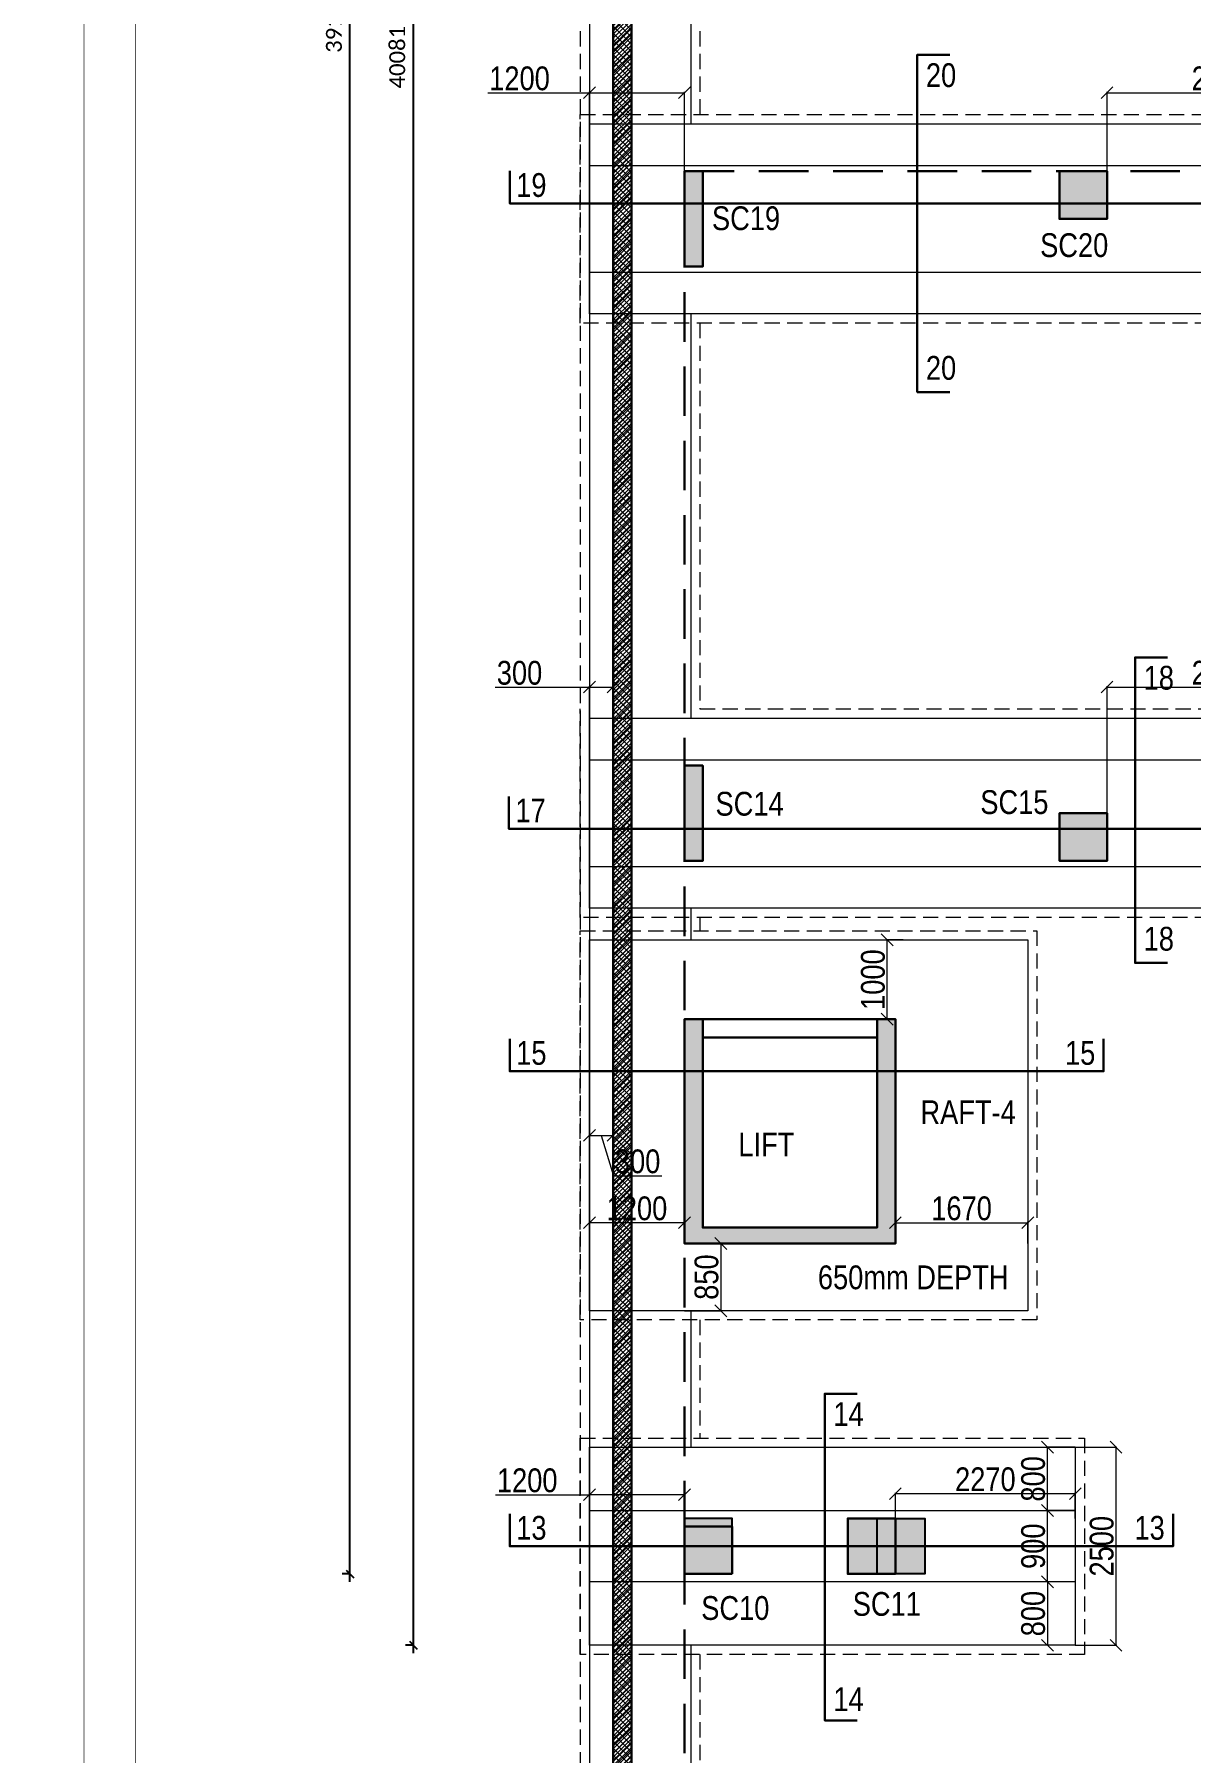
# Model space of a CAD drawing. Header units: millimetres. Extents: x 1112055 to 3390982, y -148532 to 766891.
# Drawn here: x 1922974 to 1937562, y 306325 to 328008 of the extents above; entities that cross this region are included whole.
import ezdxf

# ---------------------------------------------------------------- set-up
doc = ezdxf.new("R2010")
doc.units = ezdxf.units.MM
doc.header["$PDMODE"] = 35
doc.header["$PDSIZE"] = -25
doc.linetypes.add('DASHED2', pattern=[0.375, 0.25, -0.125])
doc.linetypes.add('Hidden', pattern=[9.525, 6.35, -3.175])
for name, color, linetype, lineweight in [('A_COL', 5, 'Continuous', 25), ('A_R.C.C', 5, 'Continuous', 25), ('B COL. NO.', 3, 'Continuous', 20), ('B FINAL COLUMN', 1, 'Continuous', 30), ('B FOOTING', 49, 'Continuous', 20), ('B FOOTING DIM', 234, 'Continuous', 9), ('B HATCH', 250, 'Continuous', 0), ('B P.C.C', 251, 'Continuous', 0), ('B TITLE BLOCK', 250, 'Continuous', 0)]:
    doc.layers.add(name, color=color, linetype=linetype, lineweight=lineweight)
for name, color, linetype, lineweight, true_color in [('A_COL HATCH', 7, 'Continuous', 0, 0xc0c0c0), ('A_R.C.C HATCH', 7, 'Continuous', 0, 0xc0c0c0), ('B Pedestal', 7, 'Continuous', 9, 0x5c8948), ('B-COL HT', 7, 'Continuous', 0, 0x4e4f45)]:
    doc.layers.add(name, color=color, linetype=linetype, lineweight=lineweight, true_color=true_color)
doc.styles.add('Cali', font='calibri.ttf')
doc.styles.add('SWINC', font='swissc.ttf')
doc.dimstyles.new('1.100', dxfattribs={"dimtxt": 200, "dimasz": 100, "dimexe": 100, "dimexo": 100, "dimgap": 100, "dimtad": 1, "dimdec": 0, "dimzin": 0, "dimdsep": 46, "dimtxsty": 'Cali', "dimblk": 'OBLIQUE', "dimcen": 0, "dimdle": 100, "dimclrd": 256, "dimclre": 256, "dimclrt": 3, "dimadec": 0, "dimazin": 0, "dimtfac": 1, "dimtdec": 0, "dimtofl": 0, "dimtmove": 1, "dimatfit": 0, "dimfxl": 100, "dimfxlon": 1, "dimtolj": 1, "dimtzin": 0, "dimlwd": -1, "dimlwe": -1, "dimarcsym": 0})
doc.dimstyles.new('BHOOMI', dxfattribs={"dimtxt": 230, "dimasz": 150, "dimexe": 10, "dimexo": 0, "dimgap": 25, "dimtad": 1, "dimdec": 0, "dimzin": 0, "dimdsep": 46, "dimtxsty": 'SWINC', "dimblk": 'OBLIQUE', "dimcen": 0.09, "dimclrd": 250, "dimclre": 250, "dimclrt": 256, "dimaunit": 1, "dimadec": 3, "dimazin": 0, "dimtfac": 1, "dimtdec": 0, "dimtofl": 0, "dimtmove": 1, "dimatfit": 3, "dimfxl": 100, "dimtolj": 1, "dimtzin": 0, "dimlwd": 9, "dimlwe": 5, "dimarcsym": 0})

# ---------------------------------------------------------------- blocks, each defined once
blk = doc.blocks.new('A$C4824')
at = {"layer": 'A_R.C.C HATCH'}
h = blk.add_hatch(dxfattribs=at)
h.set_pattern_fill('ANSI31', color=256, scale=300, style=0)
h.set_pattern_definition([(45, (33068.957, -102038.65), (-26.516504, 26.516504), [])])
h.paths.add_polyline_path([(37226, 109791), (32724, 109791), (32724, 109205), (0, 109205), (0, 0), (50920, 0), (50920, 39880), (63550, 39880), (63550, 113021), (37226, 112559)])
h.paths.add_polyline_path([(48260, 112523), (44975, 112465), (44975, 109245), (48260, 109244)], flags=16)
h.paths.add_polyline_path([(42405, 109791), (42405, 112420), (37456, 112333), (37456, 109791)], flags=0)
h.paths.add_polyline_path([(42635, 106355), (44065, 106355), (44065, 112449), (42635, 112424)], flags=0)
h.paths.add_polyline_path([(44745, 112461), (44282, 112453), (44282, 99895), (28740, 99895), (28740, 100125), (44065, 100125), (44065, 106125), (28740, 106125), (28740, 106355), (42405, 106355), (42405, 109561), (32954, 109561), (32954, 108975), (230, 108975), (230, 230), (50690, 230), (50690, 40110), (63320, 40110), (63320, 109014), (44745, 109015)], flags=16)
h.paths.add_polyline_path([(55920, 109244), (48490, 109244), (48490, 112527), (55920, 112657)], flags=16)
h.paths.add_polyline_path([(63320, 109244), (63320, 112787), (56145, 112661), (56145, 109244)], flags=16)
at = {"layer": 'A_R.C.C'}
for points in [[(37226, 109791), (32724, 109791), (32724, 109205), (0, 109205), (0, 0), (50920, 0), (50920, 39880), (63550, 39880), (63550, 113021), (37226, 112559)], [(44745, 112461), (44282, 112453), (44282, 99895), (28740, 99895), (28740, 100125), (44065, 100125), (44065, 106125), (28740, 106125), (28740, 106355), (42405, 106355), (42405, 109561), (32954, 109561), (32954, 108975), (230, 108975), (230, 230), (50690, 230), (50690, 40110), (63320, 40110), (63320, 109014), (44745, 109015)]]:
    blk.add_lwpolyline(points, close=True, dxfattribs=at)
blk = doc.blocks.new('A$C23384')
at = {"layer": 'A_COL HATCH'}
for points in [[(230, 0), (0, 0), (0, -1200), (230, -1200)], [(4730, -600), (4730, 0), (5330, 0), (5330, -600)], [(230, -7500), (0, -7500), (0, -8700), (230, -8700)], [(4730, -8700), (4730, -8100), (5330, -8100), (5330, -8700)], [(2430, -10700), (2430, -13330), (230, -13330), (230, -10700), (0, -10700), (0, -13530), (2660, -13530), (2660, -10700)], [(600, -17700), (600, -17000), (0, -17000), (0, -17700)], [(2430, -17000), (3030, -17000), (3030, -17700), (2430, -17700)]]:
    blk.add_hatch(color=256, dxfattribs=at).paths.add_polyline_path(points)
at = {"layer": 'A_COL'}
for points in [[(230, 0), (0, 0), (0, -1200), (230, -1200)], [(4730, -600), (4730, 0), (5330, 0), (5330, -600)], [(230, -7500), (0, -7500), (0, -8700), (230, -8700)], [(4730, -8700), (4730, -8100), (5330, -8100), (5330, -8700)], [(2430, -10700), (2430, -13330), (230, -13330), (230, -10700), (0, -10700), (0, -13530), (2660, -13530), (2660, -10700)], [(600, -17700), (600, -17000), (0, -17000), (0, -17700)], [(2430, -17000), (3030, -17000), (3030, -17700), (2430, -17700)]]:
    blk.add_lwpolyline(points, close=True, dxfattribs=at)
blk = doc.blocks.new('A$C4b8f6dbc')
at = {"layer": 'A_COL'}
blk.add_blockref('A$C23384', (900, 67350), dxfattribs=at)
at = {"layer": 'A_R.C.C'}
blk.add_blockref('A$C4824', (0, 8470), dxfattribs=at)
blk = doc.blocks.new('_Oblique')
at = {"color": 0, "linetype": 'ByBlock', "lineweight": -2}
blk.add_line((-0.5, -0.5), (0.5, 0.5), dxfattribs=at)
blk = doc.blocks.new('*D2159')
at = {"layer": 'B FOOTING DIM', "color": 250, "lineweight": 5, "ltscale": 0.5, "transparency": 16777216}
for p, q in [((1936107, 309380), (1935745, 309380)), ((1935755, 308480), (1935755, 309380)), ((1936107, 308480), (1935745, 308480))]:
    blk.add_line(p, q, dxfattribs=at)
at = {"layer": 'Defpoints', "color": 0, "lineweight": 30, "ltscale": 0.5, "transparency": 16777216}
for p in [(1935755, 309380), (1936107, 309380), (1936107, 308480)]:
    blk.add_point(p, dxfattribs=at)
at = {"layer": 'B FOOTING DIM', "color": 250, "lineweight": 5, "ltscale": 0.5, "transparency": 16777216, "xscale": 150, "yscale": 150, "zscale": 150}
for p, rotation in [((1935755, 309380), 90), ((1935755, 308480), 270)]:
    blk.add_blockref('_Oblique', p, dxfattribs=dict(at, rotation=rotation))
at = {"layer": 'B FOOTING DIM', "ltscale": 0.5, "transparency": 16777216, "insert": (1935576, 308930), "char_height": 300, "attachment_point": 5, "rotation": 90, "style": 'SWINC'}
blk.add_mtext('\\A1;900', dxfattribs=at)
blk = doc.blocks.new('*D2160')
at = {"layer": 'B FOOTING DIM', "color": 250, "lineweight": 5, "ltscale": 0.5, "transparency": 16777216}
for p, q in [((1936107, 308480), (1935745, 308480)), ((1935755, 308480), (1935755, 307680)), ((1936107, 307680), (1935745, 307680))]:
    blk.add_line(p, q, dxfattribs=at)
at = {"layer": 'Defpoints', "color": 0, "lineweight": 30, "ltscale": 0.5, "transparency": 16777216}
for p in [(1936107, 308480), (1935755, 307680), (1936107, 307680)]:
    blk.add_point(p, dxfattribs=at)
at = {"layer": 'B FOOTING DIM', "color": 250, "lineweight": 5, "ltscale": 0.5, "transparency": 16777216, "xscale": 150, "yscale": 150, "zscale": 150}
for p, rotation in [((1935755, 308480), 90), ((1935755, 307680), 270)]:
    blk.add_blockref('_Oblique', p, dxfattribs=dict(at, rotation=rotation))
at = {"layer": 'B FOOTING DIM', "ltscale": 0.5, "transparency": 16777216, "insert": (1935576, 308080), "char_height": 300, "attachment_point": 5, "rotation": 90, "style": 'SWINC'}
blk.add_mtext('\\A1;800', dxfattribs=at)
blk = doc.blocks.new('*D2161')
at = {"layer": 'B FOOTING DIM', "color": 250, "lineweight": 5, "ltscale": 0.5, "transparency": 16777216}
for p, q in [((1936107, 310180), (1935745, 310180)), ((1935755, 309380), (1935755, 310180)), ((1936107, 309380), (1935745, 309380))]:
    blk.add_line(p, q, dxfattribs=at)
at = {"layer": 'Defpoints', "color": 0, "lineweight": 30, "ltscale": 0.5, "transparency": 16777216}
for p in [(1935755, 310180), (1936107, 310180), (1936107, 309380)]:
    blk.add_point(p, dxfattribs=at)
at = {"layer": 'B FOOTING DIM', "color": 250, "lineweight": 5, "ltscale": 0.5, "transparency": 16777216, "xscale": 150, "yscale": 150, "zscale": 150}
for p, rotation in [((1935755, 310180), 90), ((1935755, 309380), 270)]:
    blk.add_blockref('_Oblique', p, dxfattribs=dict(at, rotation=rotation))
at = {"layer": 'B FOOTING DIM', "ltscale": 0.5, "transparency": 16777216, "insert": (1935576, 309780), "char_height": 300, "attachment_point": 5, "rotation": 90, "style": 'SWINC'}
blk.add_mtext('\\A1;800', dxfattribs=at)
blk = doc.blocks.new('*D2162')
at = {"layer": 'B FOOTING DIM', "color": 250, "lineweight": 5, "ltscale": 0.5, "transparency": 16777216}
for p, q in [((1936107, 310180), (1936630, 310180)), ((1936620, 310180), (1936620, 307680)), ((1936107, 307680), (1936630, 307680))]:
    blk.add_line(p, q, dxfattribs=at)
at = {"layer": 'Defpoints', "color": 0, "lineweight": 30, "ltscale": 0.5, "transparency": 16777216}
for p in [(1936107, 310180), (1936107, 307680), (1936620, 307680)]:
    blk.add_point(p, dxfattribs=at)
at = {"layer": 'B FOOTING DIM', "color": 250, "lineweight": 5, "ltscale": 0.5, "transparency": 16777216, "xscale": 150, "yscale": 150, "zscale": 150}
for p, rotation in [((1936620, 310180), 90), ((1936620, 307680), 270)]:
    blk.add_blockref('_Oblique', p, dxfattribs=dict(at, rotation=rotation))
at = {"layer": 'B FOOTING DIM', "ltscale": 0.5, "transparency": 16777216, "insert": (1936441, 308930), "char_height": 300, "attachment_point": 5, "rotation": 90, "style": 'SWINC'}
blk.add_mtext('\\A1;2500', dxfattribs=at)
blk = doc.blocks.new('*D2163')
at = {"layer": 'B FOOTING DIM', "color": 250, "lineweight": 5, "ltscale": 0.5, "transparency": 16777216}
for p, q in [((1933934, 316581), (1933724, 316581)), ((1933734, 315580), (1933734, 316581)), ((1933807, 315580), (1933724, 315580))]:
    blk.add_line(p, q, dxfattribs=at)
at = {"layer": 'Defpoints', "color": 0, "lineweight": 30, "ltscale": 0.5, "transparency": 16777216}
for p in [(1933734, 316581), (1933934, 316581), (1933807, 315580)]:
    blk.add_point(p, dxfattribs=at)
at = {"layer": 'B FOOTING DIM', "color": 250, "lineweight": 5, "ltscale": 0.5, "transparency": 16777216, "xscale": 150, "yscale": 150, "zscale": 150}
for p, rotation in [((1933734, 316581), 90), ((1933734, 315580), 270)]:
    blk.add_blockref('_Oblique', p, dxfattribs=dict(at, rotation=rotation))
at = {"layer": 'B FOOTING DIM', "ltscale": 0.5, "transparency": 16777216, "insert": (1933555, 316080), "char_height": 300, "attachment_point": 5, "rotation": 90, "style": 'SWINC'}
blk.add_mtext('\\A1;1000', dxfattribs=at)
blk = doc.blocks.new('*D2164')
at = {"layer": 'B FOOTING DIM', "color": 250, "lineweight": 5, "ltscale": 0.5, "transparency": 16777216}
for p, q in [((1931177, 312751), (1931644, 312751)), ((1931634, 312751), (1931634, 311901)), ((1931177, 311901), (1931644, 311901))]:
    blk.add_line(p, q, dxfattribs=at)
at = {"layer": 'Defpoints', "color": 0, "lineweight": 30, "ltscale": 0.5, "transparency": 16777216}
for p in [(1931177, 312751), (1931177, 311901), (1931634, 311901)]:
    blk.add_point(p, dxfattribs=at)
at = {"layer": 'B FOOTING DIM', "color": 250, "lineweight": 5, "ltscale": 0.5, "transparency": 16777216, "xscale": 150, "yscale": 150, "zscale": 150}
for p, rotation in [((1931634, 312751), 90), ((1931634, 311901), 270)]:
    blk.add_blockref('_Oblique', p, dxfattribs=dict(at, rotation=rotation))
at = {"layer": 'B FOOTING DIM', "ltscale": 0.5, "transparency": 16777216, "insert": (1931455, 312326), "char_height": 300, "attachment_point": 5, "rotation": 90, "style": 'SWINC'}
blk.add_mtext('\\A1;850', dxfattribs=at)
blk = doc.blocks.new('*D1830')
at = {"layer": 'B FOOTING DIM', "color": 250, "lineweight": 5, "ltscale": 0.5, "transparency": 16777216}
for p, q in [((1933837, 312751), (1933837, 313023)), ((1933837, 313013), (1935507, 313013)), ((1935507, 312751), (1935507, 313023))]:
    blk.add_line(p, q, dxfattribs=at)
at = {"layer": 'Defpoints', "color": 0, "lineweight": 30, "ltscale": 0.5, "transparency": 16777216}
for p in [(1935507, 313013), (1933837, 312751), (1935507, 312751)]:
    blk.add_point(p, dxfattribs=at)
at = {"layer": 'B FOOTING DIM', "color": 250, "lineweight": 5, "ltscale": 0.5, "transparency": 16777216, "xscale": 150, "yscale": 150, "zscale": 150, "rotation": 180}
blk.add_blockref('_Oblique', (1933837, 313013), dxfattribs=at)
at = {"layer": 'B FOOTING DIM', "color": 250, "lineweight": 5, "ltscale": 0.5, "transparency": 16777216, "xscale": 150, "yscale": 150, "zscale": 150}
blk.add_blockref('_Oblique', (1935507, 313013), dxfattribs=at)
at = {"layer": 'B FOOTING DIM', "ltscale": 0.5, "transparency": 16777216, "insert": (1934672, 313192), "char_height": 300, "attachment_point": 5, "style": 'SWINC'}
blk.add_mtext('\\A1;1670', dxfattribs=at)
blk = doc.blocks.new('*D2165')
at = {"layer": 'B FOOTING DIM', "color": 250, "lineweight": 5, "ltscale": 0.5, "transparency": 16777216}
for p, q in [((1929977, 314241), (1929977, 314105)), ((1930277, 314241), (1930277, 314105)), ((1929977, 314115), (1930277, 314115)), ((1930127, 314115), (1930280, 313606)), ((1930280, 313606), (1930891, 313606))]:
    blk.add_line(p, q, dxfattribs=at)
at = {"layer": 'Defpoints', "color": 0, "lineweight": 30, "ltscale": 0.5, "transparency": 16777216}
for p in [(1929977, 314241), (1930277, 314241), (1930277, 314115)]:
    blk.add_point(p, dxfattribs=at)
at = {"layer": 'B FOOTING DIM', "color": 250, "lineweight": 5, "ltscale": 0.5, "transparency": 16777216, "xscale": 150, "yscale": 150, "zscale": 150, "rotation": 180}
blk.add_blockref('_Oblique', (1929977, 314115), dxfattribs=at)
at = {"layer": 'B FOOTING DIM', "color": 250, "lineweight": 5, "ltscale": 0.5, "transparency": 16777216, "xscale": 150, "yscale": 150, "zscale": 150}
blk.add_blockref('_Oblique', (1930277, 314115), dxfattribs=at)
at = {"layer": 'B FOOTING DIM', "ltscale": 0.5, "transparency": 16777216, "insert": (1930585, 313785), "char_height": 300, "attachment_point": 5, "style": 'SWINC'}
blk.add_mtext('\\A1;300', dxfattribs=at)
blk = doc.blocks.new('*D1895')
at = {"layer": 'B FOOTING DIM', "color": 250, "lineweight": 5, "ltscale": 0.5, "transparency": 16777216}
for p, q in [((1936507, 318180), (1936507, 319782)), ((1936507, 319772), (1939407, 319772)), ((1939407, 319380), (1939407, 319782))]:
    blk.add_line(p, q, dxfattribs=at)
at = {"layer": 'Defpoints', "color": 0, "lineweight": 30, "ltscale": 0.5, "transparency": 16777216}
for p in [(1939407, 319772), (1939407, 319380), (1936507, 318180)]:
    blk.add_point(p, dxfattribs=at)
at = {"layer": 'B FOOTING DIM', "color": 250, "lineweight": 5, "ltscale": 0.5, "transparency": 16777216, "xscale": 150, "yscale": 150, "zscale": 150, "rotation": 180}
blk.add_blockref('_Oblique', (1936507, 319772), dxfattribs=at)
at = {"layer": 'B FOOTING DIM', "color": 250, "lineweight": 5, "ltscale": 0.5, "transparency": 16777216, "xscale": 150, "yscale": 150, "zscale": 150}
blk.add_blockref('_Oblique', (1939407, 319772), dxfattribs=at)
at = {"layer": 'B FOOTING DIM', "ltscale": 0.5, "transparency": 16777216, "insert": (1937957, 319951), "char_height": 300, "attachment_point": 5, "style": 'SWINC'}
blk.add_mtext('\\A1;2900', dxfattribs=at)
blk = doc.blocks.new('*D1896')
at = {"layer": 'B FOOTING DIM', "color": 250, "lineweight": 5, "ltscale": 0.5, "transparency": 16777216}
for p, q in [((1928789, 319772), (1929977, 319772)), ((1929977, 319380), (1929977, 319782)), ((1929977, 319772), (1930277, 319772)), ((1930277, 319380), (1930277, 319782))]:
    blk.add_line(p, q, dxfattribs=at)
at = {"layer": 'Defpoints', "color": 0, "lineweight": 30, "ltscale": 0.5, "transparency": 16777216}
for p in [(1930277, 319772), (1929977, 319380), (1930277, 319380)]:
    blk.add_point(p, dxfattribs=at)
at = {"layer": 'B FOOTING DIM', "color": 250, "lineweight": 5, "ltscale": 0.5, "transparency": 16777216, "xscale": 150, "yscale": 150, "zscale": 150, "rotation": 180}
blk.add_blockref('_Oblique', (1929977, 319772), dxfattribs=at)
at = {"layer": 'B FOOTING DIM', "color": 250, "lineweight": 5, "ltscale": 0.5, "transparency": 16777216, "xscale": 150, "yscale": 150, "zscale": 150}
blk.add_blockref('_Oblique', (1930277, 319772), dxfattribs=at)
at = {"layer": 'B FOOTING DIM', "ltscale": 0.5, "transparency": 16777216, "insert": (1929095, 319950), "char_height": 300, "attachment_point": 5, "style": 'SWINC'}
blk.add_mtext('\\A1;300', dxfattribs=at)
blk = doc.blocks.new('*D1897')
at = {"layer": 'B FOOTING DIM', "color": 250, "lineweight": 5, "ltscale": 0.5, "transparency": 16777216}
for p, q in [((1933837, 309280), (1933837, 309604)), ((1933837, 309594), (1936107, 309594)), ((1936107, 309280), (1936107, 309604))]:
    blk.add_line(p, q, dxfattribs=at)
at = {"layer": 'Defpoints', "color": 0, "lineweight": 30, "ltscale": 0.5, "transparency": 16777216}
for p in [(1936107, 309594), (1933837, 309280), (1936107, 309280)]:
    blk.add_point(p, dxfattribs=at)
at = {"layer": 'B FOOTING DIM', "color": 250, "lineweight": 5, "ltscale": 0.5, "transparency": 16777216, "xscale": 150, "yscale": 150, "zscale": 150, "rotation": 180}
blk.add_blockref('_Oblique', (1933837, 309594), dxfattribs=at)
at = {"layer": 'B FOOTING DIM', "color": 250, "lineweight": 5, "ltscale": 0.5, "transparency": 16777216, "xscale": 150, "yscale": 150, "zscale": 150}
blk.add_blockref('_Oblique', (1936107, 309594), dxfattribs=at)
at = {"layer": 'B FOOTING DIM', "ltscale": 0.5, "transparency": 16777216, "insert": (1934972, 309773), "char_height": 300, "attachment_point": 5, "style": 'SWINC'}
blk.add_mtext('\\A1;2270', dxfattribs=at)
blk = doc.blocks.new('*D1898')
at = {"layer": 'B FOOTING DIM', "color": 250, "lineweight": 5, "ltscale": 0.5, "transparency": 16777216}
for p, q in [((1928794, 309580), (1929977, 309580)), ((1929977, 309180), (1929977, 309590)), ((1931177, 309580), (1929977, 309580)), ((1931177, 309180), (1931177, 309590))]:
    blk.add_line(p, q, dxfattribs=at)
at = {"layer": 'Defpoints', "color": 0, "lineweight": 30, "ltscale": 0.5, "transparency": 16777216}
for p in [(1929977, 309580), (1929977, 309180), (1931177, 309180)]:
    blk.add_point(p, dxfattribs=at)
at = {"layer": 'B FOOTING DIM', "color": 250, "lineweight": 5, "ltscale": 0.5, "transparency": 16777216, "xscale": 150, "yscale": 150, "zscale": 150, "rotation": 180}
blk.add_blockref('_Oblique', (1929977, 309580), dxfattribs=at)
at = {"layer": 'B FOOTING DIM', "color": 250, "lineweight": 5, "ltscale": 0.5, "transparency": 16777216, "xscale": 150, "yscale": 150, "zscale": 150}
blk.add_blockref('_Oblique', (1931177, 309580), dxfattribs=at)
at = {"layer": 'B FOOTING DIM', "ltscale": 0.5, "transparency": 16777216, "insert": (1929192, 309760), "char_height": 300, "attachment_point": 5, "style": 'SWINC'}
blk.add_mtext('\\A1;1200', dxfattribs=at)
blk = doc.blocks.new('*D1806')
at = {"layer": 'B FOOTING DIM', "color": 250, "lineweight": 5, "ltscale": 0.5, "transparency": 16777216}
for p, q in [((1936507, 326280), (1936507, 327282)), ((1936507, 327272), (1939407, 327272)), ((1939407, 326880), (1939407, 327282))]:
    blk.add_line(p, q, dxfattribs=at)
at = {"layer": 'Defpoints', "color": 0, "lineweight": 30, "ltscale": 0.5, "transparency": 16777216}
for p in [(1939407, 327272), (1939407, 326880), (1936507, 326280)]:
    blk.add_point(p, dxfattribs=at)
at = {"layer": 'B FOOTING DIM', "color": 250, "lineweight": 5, "ltscale": 0.5, "transparency": 16777216, "xscale": 150, "yscale": 150, "zscale": 150, "rotation": 180}
blk.add_blockref('_Oblique', (1936507, 327272), dxfattribs=at)
at = {"layer": 'B FOOTING DIM', "color": 250, "lineweight": 5, "ltscale": 0.5, "transparency": 16777216, "xscale": 150, "yscale": 150, "zscale": 150}
blk.add_blockref('_Oblique', (1939407, 327272), dxfattribs=at)
at = {"layer": 'B FOOTING DIM', "ltscale": 0.5, "transparency": 16777216, "insert": (1937957, 327451), "char_height": 300, "attachment_point": 5, "style": 'SWINC'}
blk.add_mtext('\\A1;2900', dxfattribs=at)
blk = doc.blocks.new('*D1807')
at = {"layer": 'B FOOTING DIM', "color": 250, "lineweight": 5, "ltscale": 0.5, "transparency": 16777216}
for p, q in [((1928697, 327272), (1929977, 327272)), ((1929977, 326880), (1929977, 327282)), ((1929977, 327272), (1931177, 327272)), ((1931177, 326280), (1931177, 327282))]:
    blk.add_line(p, q, dxfattribs=at)
at = {"layer": 'Defpoints', "color": 0, "lineweight": 30, "ltscale": 0.5, "transparency": 16777216}
for p in [(1931177, 327272), (1929977, 326880), (1931177, 326280)]:
    blk.add_point(p, dxfattribs=at)
at = {"layer": 'B FOOTING DIM', "color": 250, "lineweight": 5, "ltscale": 0.5, "transparency": 16777216, "xscale": 150, "yscale": 150, "zscale": 150, "rotation": 180}
blk.add_blockref('_Oblique', (1929977, 327272), dxfattribs=at)
at = {"layer": 'B FOOTING DIM', "color": 250, "lineweight": 5, "ltscale": 0.5, "transparency": 16777216, "xscale": 150, "yscale": 150, "zscale": 150}
blk.add_blockref('_Oblique', (1931177, 327272), dxfattribs=at)
at = {"layer": 'B FOOTING DIM', "ltscale": 0.5, "transparency": 16777216, "insert": (1929095, 327451), "char_height": 300, "attachment_point": 5, "style": 'SWINC'}
blk.add_mtext('\\A1;1200', dxfattribs=at)
blk = doc.blocks.new('*D1853')
at = {"layer": 'B FOOTING DIM', "color": 250, "lineweight": 5, "ltscale": 0.5, "transparency": 16777216}
for p, q in [((1929977, 312751), (1929977, 313023)), ((1931177, 313013), (1929977, 313013)), ((1931177, 312751), (1931177, 313023))]:
    blk.add_line(p, q, dxfattribs=at)
at = {"layer": 'Defpoints', "color": 0, "lineweight": 30, "ltscale": 0.5, "transparency": 16777216}
for p in [(1929977, 313013), (1929977, 312751), (1931177, 312751)]:
    blk.add_point(p, dxfattribs=at)
at = {"layer": 'B FOOTING DIM', "color": 250, "lineweight": 5, "ltscale": 0.5, "transparency": 16777216, "xscale": 150, "yscale": 150, "zscale": 150, "rotation": 180}
blk.add_blockref('_Oblique', (1929977, 313013), dxfattribs=at)
at = {"layer": 'B FOOTING DIM', "color": 250, "lineweight": 5, "ltscale": 0.5, "transparency": 16777216, "xscale": 150, "yscale": 150, "zscale": 150}
blk.add_blockref('_Oblique', (1931177, 313013), dxfattribs=at)
at = {"layer": 'B FOOTING DIM', "ltscale": 0.5, "transparency": 16777216, "insert": (1930577, 313192), "char_height": 300, "attachment_point": 5, "style": 'SWINC'}
blk.add_mtext('\\A1;1200', dxfattribs=at)
blk = doc.blocks.new('*D2495')
at = {"transparency": 16777216}
for p, q in [((1926956, 308480), (1926956, 347861)), ((1926956, 347761), (1926856, 347761)), ((1926956, 308580), (1926856, 308580))]:
    blk.add_line(p, q, dxfattribs=at)
at = {"layer": 'Defpoints', "color": 0, "transparency": 16777216}
for p in [(1926956, 347761), (1930277, 347761), (1930277, 308580)]:
    blk.add_point(p, dxfattribs=at)
at = {"transparency": 16777216, "xscale": 100, "yscale": 100, "zscale": 100}
for p, rotation in [((1926956, 347761), 90), ((1926956, 308580), 270)]:
    blk.add_blockref('_Oblique', p, dxfattribs=dict(at, rotation=rotation))
at = {"color": 3, "transparency": 16777216, "insert": (1926754, 328170), "char_height": 200, "attachment_point": 5, "rotation": 90, "style": 'Cali'}
blk.add_mtext('\\A1;39181', dxfattribs=at)
blk = doc.blocks.new('*D2500')
at = {"transparency": 16777216}
for p, q in [((1929877, 328324), (1939507, 328324)), ((1929977, 328323), (1929977, 328424)), ((1939407, 328323), (1939407, 328424))]:
    blk.add_line(p, q, dxfattribs=at)
at = {"layer": 'Defpoints', "color": 0, "transparency": 16777216}
for p in [(1939407, 328324), (1929977, 326880), (1939407, 326880)]:
    blk.add_point(p, dxfattribs=at)
at = {"transparency": 16777216, "xscale": 100, "yscale": 100, "zscale": 100, "rotation": 180}
blk.add_blockref('_Oblique', (1929977, 328324), dxfattribs=at)
at = {"transparency": 16777216, "xscale": 100, "yscale": 100, "zscale": 100}
blk.add_blockref('_Oblique', (1939407, 328324), dxfattribs=at)
at = {"color": 3, "transparency": 16777216, "insert": (1934692, 328526), "char_height": 200, "attachment_point": 5, "style": 'Cali'}
blk.add_mtext('\\A1;9430', dxfattribs=at)
blk = doc.blocks.new('*D2501')
at = {"transparency": 16777216}
for p, q in [((1936207, 267630), (1929877, 267630)), ((1929977, 267630), (1929977, 267530)), ((1936107, 267630), (1936107, 267530))]:
    blk.add_line(p, q, dxfattribs=at)
at = {"layer": 'Defpoints', "color": 0, "transparency": 16777216}
for p in [(1929977, 310180), (1936107, 310180), (1929977, 267630)]:
    blk.add_point(p, dxfattribs=at)
at = {"transparency": 16777216, "xscale": 100, "yscale": 100, "zscale": 100, "rotation": 180}
blk.add_blockref('_Oblique', (1929977, 267630), dxfattribs=at)
at = {"transparency": 16777216, "xscale": 100, "yscale": 100, "zscale": 100}
blk.add_blockref('_Oblique', (1936107, 267630), dxfattribs=at)
at = {"color": 3, "transparency": 16777216, "insert": (1933042, 267833), "char_height": 200, "attachment_point": 5, "style": 'Cali'}
blk.add_mtext('\\A1;6130', dxfattribs=at)
blk = doc.blocks.new('*D3072')
at = {"transparency": 16777216}
for p, q in [((1927755, 347861), (1927755, 307580)), ((1927756, 347761), (1927655, 347761)), ((1927756, 307680), (1927655, 307680))]:
    blk.add_line(p, q, dxfattribs=at)
at = {"layer": 'Defpoints', "color": 0, "transparency": 16777216}
for p in [(1930277, 347761), (1927755, 307680), (1930277, 307680)]:
    blk.add_point(p, dxfattribs=at)
at = {"transparency": 16777216, "xscale": 100, "yscale": 100, "zscale": 100}
for p, rotation in [((1927755, 347761), 90), ((1927755, 307680), 270)]:
    blk.add_blockref('_Oblique', p, dxfattribs=dict(at, rotation=rotation))
at = {"color": 3, "transparency": 16777216, "insert": (1927553, 327720), "char_height": 200, "attachment_point": 5, "rotation": 90, "style": 'Cali'}
blk.add_mtext('\\A1;40081', dxfattribs=at)

msp = doc.modelspace()

# ---------------------------------------------------------------- hatches: boundary and pattern name
at = {"layer": 'B HATCH', "lineweight": 0}
h = msp.add_hatch(dxfattribs=at)
h.set_pattern_fill('ANSI37', color=250, scale=20, style=0)
h.set_pattern_definition([(45, (216966.357, -141945.74), (-44.9012806, 44.9012806), []), (135, (216966.357, -141945.74), (-44.9012806, -44.9012806), [])])
h.paths.add_polyline_path([(1993596.9, 376644.1), (1993596.9, 380187.1), (1986421.9, 380061.1), (1986421.9, 376644.3)], flags=16)
h.paths.add_polyline_path([(1967732.9, 377190.9), (1972681.9, 377190.9), (1972681.9, 379819.8), (1967732.9, 379732.9)], flags=16)
h.paths.add_polyline_path([(1974571.9, 379853.2), (1975021.9, 379861.1), (1975021.9, 376643.9), (1974571.9, 376643.9)], flags=16)
h.paths.add_polyline_path([(1930506.9, 376375.7), (1930506.9, 267630.1), (1980966.9, 267630.1), (1980966.9, 307510.1), (1993596.9, 307510.1), (1993596.9, 376414.1), (1974558.5, 376414.7), (1974558.5, 373755.1), (1974341.9, 373755.1), (1974341.9, 379849.1), (1972911.9, 379824), (1972911.9, 373755.1), (1972681.9, 373755.1), (1972681.9, 376960.9), (1963230.9, 376960.9), (1963230.9, 376375.7)], flags=16)
h.paths.add_polyline_path([(1986196.6, 380057.2), (1986196.6, 376644.4), (1978766.9, 376644.6), (1978766.9, 379926.8)], flags=16)
h.paths.add_polyline_path([(1975251.9, 376644.7), (1975251.9, 379865.1), (1978536.9, 379922.8), (1978536.9, 376644.6)], flags=16)
h.paths.add_polyline_path([(1963000.9, 376605.7), (1930276.9, 376605.7), (1930276.9, 267400.1), (1981196.9, 267400.1), (1981196.9, 307280.1), (1993826.9, 307280.1), (1993826.9, 380421.1), (1967502.9, 379959.1), (1967502.9, 377190.9), (1963000.9, 377190.9)])
at = {"layer": 'B-COL HT', "lineweight": 0}
h = msp.add_hatch(color=250, dxfattribs=at)
h.dxf.hatch_style = 1
h.paths.add_polyline_path([(1931406.9, 325080.1), (1931176.9, 325080.1), (1931176.9, 326280.1), (1931406.9, 326280.1)])
h = msp.add_hatch(color=250, dxfattribs=at)
h.dxf.hatch_style = 1
h.paths.add_polyline_path([(1936506.9, 325680.1), (1935906.9, 325680.1), (1935906.9, 326280.1), (1936506.9, 326280.1)])
h = msp.add_hatch(color=250, dxfattribs=at)
h.dxf.hatch_style = 1
h.paths.add_polyline_path([(1931406.9, 317580.1), (1931176.9, 317580.1), (1931176.9, 318780.1), (1931406.9, 318780.1)])
h = msp.add_hatch(color=250, dxfattribs=at)
h.dxf.hatch_style = 1
h.paths.add_polyline_path([(1936506.9, 317580.1), (1935906.9, 317580.1), (1935906.9, 318180.1), (1936506.9, 318180.1)])
h = msp.add_hatch(color=250, dxfattribs=at)
h.dxf.hatch_style = 1
h.paths.add_polyline_path([(1933836.9, 315580.1), (1933836.9, 312750.1), (1931176.9, 312750.1), (1931176.9, 315580.1), (1931406.9, 315580.1), (1931406.9, 312950.1), (1933606.9, 312950.1), (1933606.9, 315580.1)])
h = msp.add_hatch(color=250, dxfattribs=at)
h.dxf.hatch_style = 1
h.paths.add_polyline_path([(1933836.9, 308580.1), (1933236.9, 308580.1), (1933236.9, 309280.1), (1933836.9, 309280.1)])
h = msp.add_hatch(color=250, dxfattribs=at)
h.dxf.hatch_style = 1
h.paths.add_polyline_path([(1931776.9, 308580.1), (1931176.9, 308580.1), (1931176.9, 309180.1), (1931776.9, 309180.1)])

# ---------------------------------------------------------------- linework, layer by layer
at = {"color": 6, "lineweight": 30}
for points in [[(1934522.9, 327749.9), (1934113.7, 327749.9), (1934113.7, 323494.3), (1934522.9, 323494.3)], [(1928970.9, 326284.1), (1928970.9, 325874.9), (1940101.7, 325874.9), (1940101.7, 326284.1)], [(1937270.3, 320146.1), (1936861.1, 320146.1), (1936861.1, 316290.5), (1937270.3, 316290.5)], [(1928960.9, 318391), (1928960.9, 317981.8), (1940091.6, 317981.8), (1940091.6, 318391)], [(1928970.9, 315332.2), (1928970.9, 314923), (1936463.5, 314923), (1936463.5, 315332.2)], [(1933355.2, 310854.4), (1932946, 310854.4), (1932946, 306731.3), (1933355.2, 306731.3)], [(1928970.9, 309339.4), (1928970.9, 308930.1), (1937339.5, 308930.1), (1937339.5, 309339.4)]]:
    msp.add_lwpolyline(points, dxfattribs=at)
at = {"color": 16, "linetype": 'DASHED2', "lineweight": 30, "ltscale": 2500}
msp.add_lwpolyline([(1931176.9, 326280.1), (1956776.9, 326280.1), (1956846.9, 298330.1), (1959176.9, 298330.1), (1959176.9, 297880.1), (1931176.9, 297880.1), (1931176.9, 326280.1)], dxfattribs=at)
at = {"layer": 'B FINAL COLUMN', "color": 1, "lineweight": 30}
for p, q in [((1931406.9, 315580.1), (1933606.9, 315580.1)), ((1931406.9, 315350.1), (1933606.9, 315350.1))]:
    msp.add_line(p, q, dxfattribs=at)
at = {"layer": 'B FINAL COLUMN', "color": 16, "lineweight": 30}
msp.add_lwpolyline([(1963000.9, 376605.7), (1930276.9, 376605.7), (1930276.9, 267400.1), (1981196.9, 267400.1), (1981196.9, 307280.1), (1993826.9, 307280.1), (1993826.9, 380421.1), (1967502.9, 379959.1), (1967502.9, 377190.9), (1963000.9, 377190.9), (1963000.9, 376605.7)], dxfattribs=at)
msp.add_lwpolyline([(1930506.9, 267630.1), (1980966.9, 267630.1), (1980966.9, 307510.1), (1993596.9, 307510.1), (1993596.9, 376414.1), (1974558.5, 376414.7), (1974558.5, 373755.1), (1974341.9, 373755.1), (1974341.9, 379849.1), (1972911.9, 379824), (1972911.9, 373755.1), (1972681.9, 373755.1), (1972681.9, 376960.9), (1963230.9, 376960.9), (1963230.9, 376375.7), (1930506.9, 376375.7)], close=True, dxfattribs=at)
at = {"layer": 'B FINAL COLUMN', "color": 1, "lineweight": 30}
for points in [[(1931406.9, 325080.1), (1931176.9, 325080.1), (1931176.9, 326280.1), (1931406.9, 326280.1)], [(1936506.9, 325680.1), (1935906.9, 325680.1), (1935906.9, 326280.1), (1936506.9, 326280.1)], [(1931406.9, 317580.1), (1931176.9, 317580.1), (1931176.9, 318780.1), (1931406.9, 318780.1)], [(1936506.9, 317580.1), (1935906.9, 317580.1), (1935906.9, 318180.1), (1936506.9, 318180.1)], [(1933606.9, 315580.1), (1933836.9, 315580.1), (1933836.9, 312750.1), (1931176.9, 312750.1), (1931176.9, 315580.1), (1931406.9, 315580.1), (1931406.9, 312950.1), (1933606.9, 312950.1)], [(1933836.9, 308580.1), (1933236.9, 308580.1), (1933236.9, 309280.1), (1933836.9, 309280.1)], [(1931776.9, 308580.1), (1931176.9, 308580.1), (1931176.9, 309180.1), (1931776.9, 309180.1)]]:
    msp.add_lwpolyline(points, close=True, dxfattribs=at)
at = {"layer": 'B FOOTING'}
for points in [[(1929976.9, 331305.1), (1929976.9, 268495.1)], [(1931256.9, 331305.1), (1931256.9, 326880.1)], [(1931256.9, 324480.1), (1931256.9, 319380.1)], [(1931256.9, 316980.1), (1931256.9, 316580.6)], [(1931256.9, 311900.6), (1931256.9, 310180.1)], [(1931256.9, 307680.1), (1931256.9, 289981.6)]]:
    msp.add_lwpolyline(points, dxfattribs=at)
for points in [[(1929976.9, 326880.1), (1939406.9, 326880.1), (1939406.9, 324480.1), (1929976.9, 324480.1)], [(1929976.9, 319380.1), (1939406.9, 319380.1), (1939406.9, 316980.1), (1929976.9, 316980.1)], [(1929976.9, 316580.6), (1935506.9, 316580.6), (1935506.9, 311900.6), (1929976.9, 311900.6)], [(1929976.9, 310180.1), (1936106.9, 310180.1), (1936106.9, 307680.1), (1929976.9, 307680.1)]]:
    msp.add_lwpolyline(points, close=True, dxfattribs=at)
at = {"layer": 'B P.C.C', "color": 250, "linetype": 'Hidden', "lineweight": 0, "ltscale": 30}
for points in [[(1929861.9, 331190.1), (1929861.9, 268495.1)], [(1931371.9, 331190.1), (1931371.9, 326995.1)], [(1931371.9, 324365.1), (1931371.9, 319495.1)], [(1931371.9, 319495.1), (1939521.9, 319495.1), (1939521.9, 316865.1), (1929861.9, 316865.1), (1929861.9, 319495.1)], [(1931371.9, 316865.1), (1931371.9, 316695.6)], [(1931371.9, 311785.6), (1931371.9, 310295.1)], [(1931371.9, 307565.1), (1931371.9, 290096.6)]]:
    msp.add_lwpolyline(points, dxfattribs=at)
for points in [[(1929861.9, 326995.1), (1939521.9, 326995.1), (1939521.9, 324365.1), (1929861.9, 324365.1)], [(1929861.9, 316695.6), (1935621.9, 316695.6), (1935621.9, 311785.6), (1929861.9, 311785.6)], [(1929861.9, 310295.1), (1936221.9, 310295.1), (1936221.9, 307565.1), (1929861.9, 307565.1)]]:
    msp.add_lwpolyline(points, close=True, dxfattribs=at)
at = {"layer": 'B Pedestal', "color": 87, "lineweight": 9}
for points in [[(1929976.9, 326355.1), (1939406.9, 326355.1), (1939406.9, 325005.1), (1929976.9, 325005.1)], [(1939406.9, 317505.1), (1929976.9, 317505.1), (1929976.9, 318855.1), (1939406.9, 318855.1)], [(1929976.9, 309380.1), (1936106.9, 309380.1), (1936106.9, 308480.1), (1929976.9, 308480.1)]]:
    msp.add_lwpolyline(points, close=True, dxfattribs=at)
at = {"layer": 'B TITLE BLOCK', "color": 1, "const_width": 8.39}
msp.add_lwpolyline([(1923598.8, 383550.1), (2021147.1, 383550.1), (2021147.1, 215877.3), (1923598.8, 215877.3)], close=True, dxfattribs=at)
at = {"layer": 'B TITLE BLOCK', "color": 250, "lineweight": 0, "const_width": 8.39}
msp.add_lwpolyline([(1924251.4, 382897.4), (2020494.4, 382897.4), (2020494.4, 216529.9), (1924251.4, 216529.9)], close=True, dxfattribs=at)

# ---------------------------------------------------------------- block references
at = {"layer": 'B FOOTING'}
msp.add_blockref('A$C4b8f6dbc', (1930276.9, 258930.1), dxfattribs=at)

# ---------------------------------------------------------------- texts
at = {"color": 6, "lineweight": 30, "style": 'SWINC'}
for s, p in [('20', (1934222.1, 327343.2)), ('19', (1929053.3, 325957)), ('20', (1934222.1, 323649.7)), ('18', (1936969.5, 319739.5)), ('17', (1929043.3, 318063.9)), ('18', (1936969.5, 316446)), ('15', (1929053.3, 315005.1)), ('15', (1935977.2, 315005.1)), ('RAFT-4', (1934153.6, 314256.5)), ('14', (1933054.4, 310447.8)), ('13', (1929053.3, 309012.2)), ('13', (1936853.2, 309012.2)), ('14', (1933054.4, 306849.7))]:
    msp.add_text(s, height=300, dxfattribs=at).set_placement(p)
at = {"layer": 'B COL. NO.', "style": 'SWINC'}
for s, p in [('SC19', (1931523.1, 325538)), ('SC20', (1935663.4, 325198.5)), ('SC14', (1931567.9, 318149.3)), ('SC15', (1934908.6, 318169.8)), ('LIFT', (1931855.9, 313848.9)), ('SC11', (1933299.3, 308052)), ('SC10', (1931387.8, 308000.6))]:
    msp.add_text(s, height=300, dxfattribs=at).set_placement(p)
at = {"layer": 'B FOOTING', "color": 5, "style": 'SWINC'}
msp.add_text('650mm DEPTH', height=300, dxfattribs=at).set_placement((1932859.3, 312173))
at = {"layer": 'B TITLE BLOCK', "color": 251, "insert": (2220438, 320981.9), "char_height": 306.257, "attachment_point": 2, "style": 'SWINC'}
msp.add_mtext_dynamic_manual_height_columns('\\pxsm1,qj;{\\fBankGothic Lt BT|b0|i0|c0|p34;BHOOMI\\P\\ps*,q*;\\fGost|b0|i0|c0|p2;\\H0.8x;- CONSULTANTS -\\C1; }', width=800798.623, gutter_width=0, heights=[112641.5], dxfattribs=at)

# ---------------------------------------------------------------- dimensions: what is measured, and where the dimension line sits
for base, p1, p2, picture, middle in [((1926956.1, 347760.7), (1930276.9, 308580.1), (1930276.9, 347760.7), '*D2495', (1926753.6, 328170.4)), ((1927755.5, 307680.1), (1930276.9, 347760.7), (1930276.9, 307680.1), '*D3072', (1927553, 327720.4))]:
    dim = msp.add_linear_dim(base=base, p1=p1, p2=p2, angle=90, dimstyle='1.100', override={"dimfxl": 0.18, "dimarcsym": 2})
    dim.commit()
    dim.dimension.update_dxf_attribs({"geometry": picture, "text_midpoint": middle})
dim = msp.add_linear_dim(base=(1939406.9, 328323.5), p1=(1929976.9, 326880.1), p2=(1939406.9, 326880.1), dimstyle='1.100', override={"dimfxl": 0.18, "dimarcsym": 2})
dim.commit()
dim.dimension.update_dxf_attribs({"geometry": '*D2500', "text_midpoint": (1934691.9, 328526)})
dim = msp.add_aligned_dim(p1=(1936106.9, 310180.1), p2=(1929976.9, 310180.1), distance=42550, dimstyle='1.100', override={"dimfxl": 0.18, "dimarcsym": 2})
dim.commit()
dim.dimension.update_dxf_attribs({"geometry": '*D2501', "text_midpoint": (1933041.9, 267832.6)})
at = {"layer": 'B FOOTING DIM', "color": 250, "ltscale": 0.5}
for base, p1, p2, picture, middle in [((1931176.9, 327271.6), (1929976.9, 326880.1), (1931176.9, 326280.1), '*D1807', (1929094.8, 327450.8)), ((1930276.9, 319771.6), (1929976.9, 319380.1), (1930276.9, 319380.1), '*D1896', (1929094.8, 319950.8)), ((1929976.9, 309580.4), (1931176.9, 309180.1), (1929976.9, 309180.1), '*D1898', (1929192.2, 309759.6))]:
    dim = msp.add_linear_dim(base=base, p1=p1, p2=p2, dimstyle='BHOOMI', override={"dimtxt": 300, "dimlwd": 5}, dxfattribs=at)
    dim.commit()
    dim.dimension.update_dxf_attribs({"geometry": picture, "text_midpoint": middle, "dimtype": 128})
for base, p1, p2, picture, middle in [((1939406.9, 327271.6), (1936506.9, 326280.1), (1939406.9, 326880.1), '*D1806', (1937956.9, 327450.8)), ((1939406.9, 319771.6), (1936506.9, 318180.1), (1939406.9, 319380.1), '*D1895', (1937956.9, 319950.8)), ((1930276.9, 314115.2), (1929976.9, 314240.6), (1930276.9, 314240.6), '*D2165', (1930304.6, 313785.1)), ((1935506.9, 313012.5), (1933836.9, 312750.6), (1935506.9, 312750.6), '*D1830', (1934671.9, 313191.5)), ((1936106.9, 309594.3), (1933836.9, 309280.1), (1936106.9, 309280.1), '*D1897', (1934971.9, 309773.4))]:
    dim = msp.add_linear_dim(base=base, p1=p1, p2=p2, dimstyle='BHOOMI', override={"dimtxt": 300, "dimlwd": 5}, dxfattribs=at)
    dim.commit()
    dim.dimension.update_dxf_attribs({"geometry": picture, "text_midpoint": middle})
for base, p1, p2, angle, picture, middle in [((1933734.0463, 316580.6048), (1933806.8928, 315580.1065), (1933933.7031, 316580.6048), 90, '*D2163', (1933555.0528, 316080.3556)), ((1929976.9, 313012.5), (1931176.9, 312750.6), (1929976.9, 312750.6), 180, '*D1853', (1930576.9, 313191.7)), ((1931634.4, 311900.6), (1931176.9, 312750.6), (1931176.9, 311900.6), 90, '*D2164', (1931455.4, 312325.6)), ((1935755, 310180.1), (1936106.9, 309380.1), (1936106.9, 310180.1), 90, '*D2161', (1935576, 309780.1)), ((1936620.3, 307680.1), (1936106.9, 310180.1), (1936106.9, 307680.1), 90, '*D2162', (1936441.1, 308930.1)), ((1935755, 309380.1), (1936106.9, 308480.1), (1936106.9, 309380.1), 90, '*D2159', (1935576, 308930.1)), ((1935755, 307680.1), (1936106.9, 308480.1), (1936106.9, 307680.1), 90, '*D2160', (1935576, 308080.1))]:
    dim = msp.add_linear_dim(base=base, p1=p1, p2=p2, angle=angle, dimstyle='BHOOMI', override={"dimtxt": 300, "dimlwd": 5}, dxfattribs=at)
    dim.commit()
    dim.dimension.update_dxf_attribs({"geometry": picture, "text_midpoint": middle})

doc.saveas('drawing.dxf')
